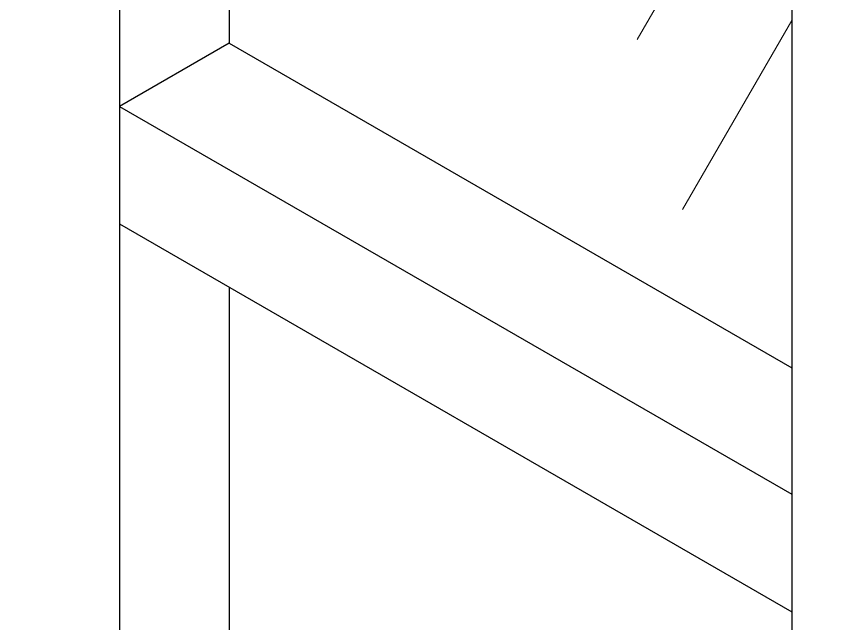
# Model space of a CAD drawing. Header units: inches. Extents: x -17.6 to 82.3, y -15.1 to 23.2.
# Drawn here: x 53.457 to 54.16, y 1.237 to 1.749 of the extents above; entities that cross this region are included whole.
import ezdxf

# ---------------------------------------------------------------- set-up
doc = ezdxf.new("R2010")
doc.units = ezdxf.units.IN
doc.header["$MEASUREMENT"] = 0
for name, color, linetype, lineweight in [('.ATI-DETAIL', 7, 'Continuous', 0), ('G-ANNO-TTLB', 7, 'Continuous', 0), ('TYVEK', 7, 'Continuous', 0)]:
    doc.layers.add(name, color=color, linetype=linetype, lineweight=lineweight)

msp = doc.modelspace()

# ---------------------------------------------------------------- hatches: boundary and pattern name
at = {"layer": 'G-ANNO-TTLB', "true_color": 0xff00ff, "transparency": 33554687}
h = msp.add_hatch(color=6, dxfattribs=at)
edge = h.paths.add_edge_path()
edge.add_spline(control_points=[(77.90202, -11.06099), (77.90202, -11.06099), (37.21427, -11.06099), (37.21427, -11.06099), (37.21427, -11.06099), (37.21427, 23.06401), (37.21427, 23.06401), (37.21427, 23.06401), (77.90202, 23.06401), (77.90202, 23.06401), (77.90202, 23.06401), (77.90202, -11.06099), (77.90202, -11.06099)], knot_values=[0, 0, 0, 0, 1, 1, 1, 2, 2, 2, 3, 3, 3, 4, 4, 4, 4], degree=3, periodic=0)
edge = h.paths.add_edge_path()
edge.add_spline(control_points=[(37.33927, 22.93901), (37.33927, 22.93901), (37.33927, -10.93599), (37.33927, -10.93599), (37.33927, -10.93599), (77.77702, -10.93599), (77.77702, -10.93599), (77.77702, -10.93599), (77.77702, 22.93901), (77.77702, 22.93901), (77.77702, 22.93901), (37.33927, 22.93901), (37.33927, 22.93901)], knot_values=[0, 0, 0, 0, 1, 1, 1, 2, 2, 2, 3, 3, 3, 4, 4, 4, 4], degree=3, periodic=0)
edge.add_line((37.33927, 22.93901), (37.33927, 22.93901))

# ---------------------------------------------------------------- linework, layer by layer
at = {"layer": '.ATI-DETAIL', "color": 251, "lineweight": 0, "true_color": 0x5b5b5b}
for p, q in [((53.98051, 1.73005), (54.05051, 1.85129)), ((54.01894, 1.58661), (54.11116, 1.74633))]:
    msp.add_line(p, q, dxfattribs=at)
at = {"layer": '.ATI-DETAIL'}
for points in [[(53.63635, 1.72703), (54.11116, 1.4529), (54.11116, 2.18263), (53.63635, 2.45676), (53.63635, 2.01374), (53.63635, 1.72703)], [(53.63635, -0.42851), (54.11116, -0.70264), (54.11116, 1.2471), (53.63635, 1.52123), (53.63635, -0.42851)]]:
    msp.add_lwpolyline(points, dxfattribs=at)
at = {"layer": 'G-ANNO-TTLB'}
for points in [[(77.90202, -11.06099), (77.90202, -11.06099), (37.21427, -11.06099), (37.21427, -11.06099), (37.21427, -11.06099), (37.21427, 23.06401), (37.21427, 23.06401), (37.21427, 23.06401), (77.90202, 23.06401), (77.90202, 23.06401), (77.90202, 23.06401), (77.90202, -11.06099), (77.90202, -11.06099)], [(37.33927, 22.93901), (37.33927, 22.93901), (37.33927, -10.93599), (37.33927, -10.93599), (37.33927, -10.93599), (77.77702, -10.93599), (77.77702, -10.93599), (77.77702, -10.93599), (77.77702, 22.93901), (77.77702, 22.93901), (77.77702, 22.93901), (37.33927, 22.93901), (37.33927, 22.93901)]]:
    msp.add_open_spline(points, degree=3, knots=[0, 0, 0, 0, 1, 1, 1, 2, 2, 2, 3, 3, 3, 4, 4, 4, 4], dxfattribs=at)
at = {"layer": 'TYVEK', "color": 1, "lineweight": 25, "true_color": 0xff0000}
for p, q in [((53.54404, 2.60926), (53.54404, -0.58277)), ((54.11116, 2.28184), (54.11116, -0.9102)), ((53.63635, 2.01374), (53.63635, 1.72703)), ((53.63635, 1.72703), (53.54404, 1.67373)), ((53.63635, 1.72703), (54.11116, 1.4529)), ((53.54404, 1.67373), (54.11116, 1.34631)), ((53.54404, 1.57452), (54.11116, 1.2471)), ((53.63635, 1.52123), (53.63635, -0.43027))]:
    msp.add_line(p, q, dxfattribs=at)

doc.saveas('drawing.dxf')
